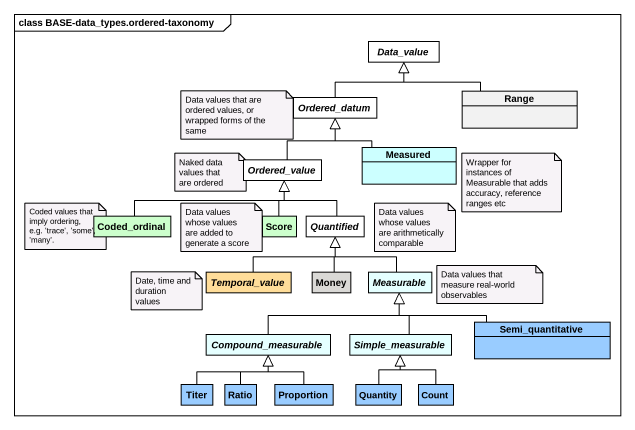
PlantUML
@startuml
mainframe class BASE-data_types.ordered-taxonomy
hide circle
hide empty members
abstract class Data_value #FFFFFF
abstract class Ordered_datum #FFFFFF
class Range #F2F2F2
abstract class Ordered_value #FFFFFF
class Measured #CCFFFF
class Coded_ordinal #CCFFCC
class Score #CCFFCC
abstract class Quantified #FFFFFF
abstract class Temporal_value #FFDD99
class Money #DAD9D6
abstract class Measurable #E5FFFF
class Semi_quantitative #99CCFF
abstract class Compound_measurable #E5FFFF
abstract class Simple_measurable #E5FFFF
class Titer #99CCFF
class Ratio #99CCFF
class Proportion #99CCFF
class Quantity #99CCFF
class Count #99CCFF
Ordered_datum -up-|> Data_value
Range -left-|> Data_value
Ordered_value -up-|> Ordered_datum
Measured -up-|> Ordered_datum
Coded_ordinal -right-|> Ordered_value
Score -up-|> Ordered_value
Quantified -up-|> Ordered_value
Temporal_value -up-|> Quantified
Money -up-|> Quantified
Measurable -up-|> Quantified
Semi_quantitative -left-|> Measurable
Compound_measurable -right-|> Measurable
Simple_measurable -up-|> Measurable
Titer -up-|> Compound_measurable
Ratio -up-|> Compound_measurable
Proportion -up-|> Compound_measurable
Quantity -up-|> Simple_measurable
Count -up-|> Simple_measurable
note as N1
  Data values that are ordered values, or wrapped forms of the same
end note
note as N2
  Naked data values that are ordered
end note
note as N3
  Wrapper for instances of Measurable that adds accuracy, reference ranges etc
end note
note as N4
  Coded values that imply ordering, e.g. 'trace', 'some', 'many'.
end note
note as N5
  Data values whose values are added to generate a score
end note
note as N6
  Data values whose values are arithmetically comparable
end note
note as N7
  Date, time and duration values
end note
note as N8
  Data values that measure real-world observables
end note
@enduml
